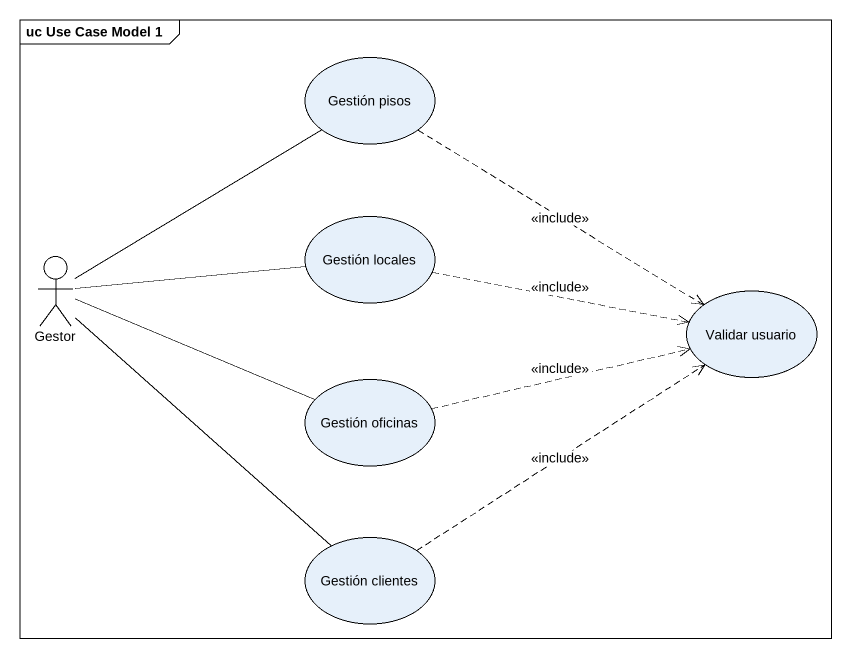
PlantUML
@startuml
mainframe uc Use Case Model 1
usecase "Gestión pisos" as Gestión_pisos
usecase "Gestión locales" as Gestión_locales
actor Gestor
usecase "Validar usuario" as Validar_usuario
usecase "Gestión oficinas" as Gestión_oficinas
usecase "Gestión clientes" as Gestión_clientes
Gestión_pisos ..> Validar_usuario : <<include>>
Gestión_locales .right.> Validar_usuario : <<include>>
Gestor -up- Gestión_pisos
Gestor -right- Gestión_locales
Gestor -right- Gestión_oficinas
Gestor -- Gestión_clientes
Gestión_oficinas .right.> Validar_usuario : <<include>>
Gestión_clientes .up.> Validar_usuario : <<include>>
@enduml
